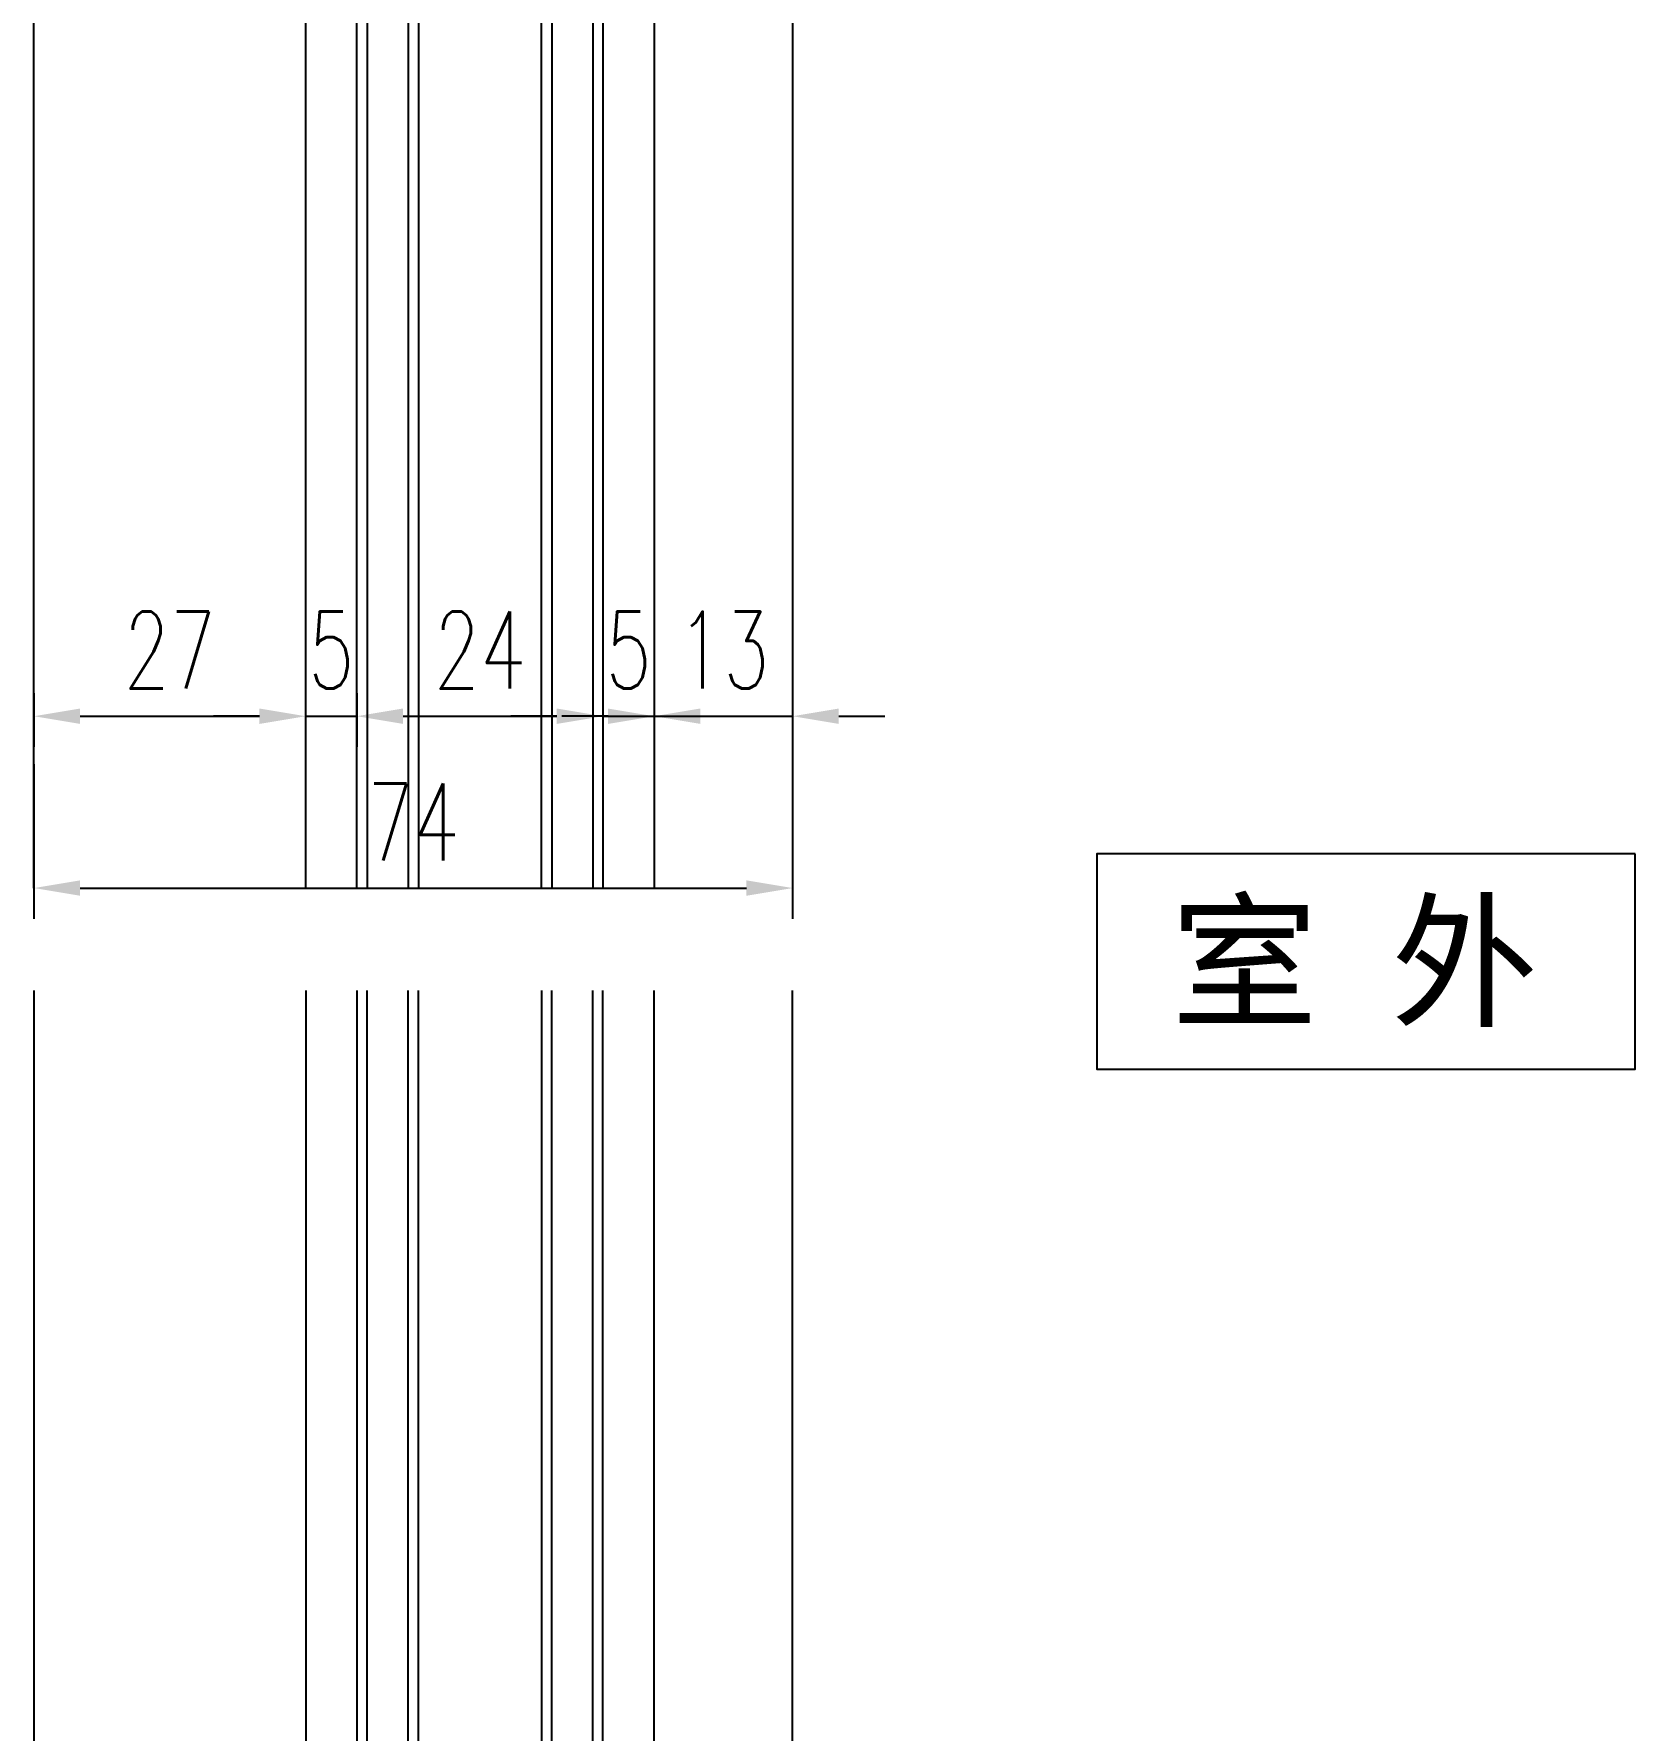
# Model space of a CAD drawing. Extents: x -202236 to 1002404, y -663931 to 1550022.
# Drawn here: x 20782.6 to 20938.7, y -357100.2 to -356934.8 of the extents above; entities that cross this region are included whole.
import ezdxf
from ezdxf.enums import TextEntityAlignment as Align

# ---------------------------------------------------------------- set-up
doc = ezdxf.new("R2010")
doc.units = 0
for name, color, linetype in [('!ZN1-标注-173', 173, 'Continuous'), ('!ZN7-符号-173', 173, 'Continuous'), ('112铝材投影', 112, 'Continuous'), ('4玻璃幕墙', 4, 'Continuous'), ('Fill', 8, 'Continuous')]:
    doc.layers.add(name, color=color, linetype=linetype)
doc.styles.add('ZNDimTStyle', font='ROMANS.shx', dxfattribs={"width": 0.7, "bigfont": 'CHINESE.shx'})
doc.styles.add('中南符号', font='simhei.ttf')
doc.dimstyles.new('ZN机械-3-1', dxfattribs={"dimscale": 3, "dimtxt": 2.5, "dimasz": 1.5, "dimexe": 1, "dimexo": 2, "dimgap": 0.9, "dimtad": 1, "dimdec": 0, "dimzin": 0, "dimdsep": 46, "dimtxsty": 'ZNDimTStyle', "dimcen": 2.5, "dimdle": 1, "dimclrd": 173, "dimclre": 173, "dimclrt": 7, "dimazin": 2, "dimtfac": 1, "dimtdec": 0, "dimtix": 1, "dimtmove": 2, "dimatfit": 3, "dimfxl": 0, "dimfrac": 2, "dimtolj": 1, "dimtzin": 0, "dimarcsym": 0})

# ---------------------------------------------------------------- blocks, each defined once
blk = doc.blocks.new('中南-室外标记符号')
at = {"ltscale": 6}
blk.add_lwpolyline([(8.75, 0), (-8.75, 0), (-8.75, -7), (8.75, -7)], close=True, dxfattribs=at)
at = {"color": 0, "style": '中南符号'}
blk.add_text('室 外', height=3.5, dxfattribs=at).set_placement((-6.337, -3.5), align=Align.MIDDLE_LEFT)
blk = doc.blocks.new('*U698')
at = {"layer": '112铝材投影', "ltscale": 0.1}
for p, q in [((170, 72.2), (39.7, 72.2)), ((170, 45.69), (42.28, 45.69)), ((41.5, 11.7), (170, 11.7)), ((34.5, -1.8), (170, -1.8))]:
    blk.add_line(p, q, dxfattribs=at)
at = {"layer": '4玻璃幕墙'}
for points in [[(170, 40.7), (24.5, 40.7), (23.5, 39.7), (23.5, 35.7), (24.5, 34.7), (170, 34.7)], [(170, 22.7), (24.5, 22.7), (23.5, 21.7), (23.5, 17.7), (24.5, 16.7), (170, 16.7)]]:
    blk.add_lwpolyline(points, dxfattribs=at)
at = {"layer": 'Fill'}
for p, q in [((23.5, 39.7), (170, 39.7)), ((23.5, 35.7), (170, 35.7)), ((23.5, 21.7), (170, 21.7)), ((23.5, 17.7), (170, 17.7))]:
    blk.add_line(p, q, dxfattribs=at)
blk = doc.blocks.new('*D677')
at = {"layer": '!ZN1-标注-173', "color": 173, "lineweight": -2, "ltscale": 30, "transparency": 16777216}
for p, q in [((2929.83, -2838.11), (2929.83, -2843.37)), ((2956.33, -2838.11), (2956.33, -2843.37)), ((2934.33, -2840.37), (2951.83, -2840.37))]:
    blk.add_line(p, q, dxfattribs=at)
at = {"layer": '!ZN1-标注-173', "color": 173, "ltscale": 30, "transparency": 16777216}
for points in [[(2934.33, -2839.62), (2934.33, -2841.12), (2929.83, -2840.37)], [(2951.83, -2839.62), (2951.83, -2841.12), (2956.33, -2840.37)]]:
    blk.add_solid(points, dxfattribs=at)
at = {"layer": 'Defpoints', "color": 0, "ltscale": 30, "transparency": 16777216}
for p in [(2929.83, -2832.11), (2956.33, -2832.11), (2956.33, -2840.37)]:
    blk.add_point(p, dxfattribs=at)
at = {"layer": '!ZN1-标注-173', "color": 7, "ltscale": 30, "transparency": 16777216, "insert": (2943.08, -2833.92), "char_height": 7.5, "attachment_point": 5, "style": 'ZNDimTStyle'}
blk.add_mtext('\\A1;27', dxfattribs=at)
blk = doc.blocks.new('*D678')
at = {"layer": '!ZN1-标注-173', "color": 173, "lineweight": -2, "ltscale": 30, "transparency": 16777216}
for p, q in [((2956.33, -2838.11), (2956.33, -2843.37)), ((2961.33, -2838.11), (2961.33, -2843.37)), ((2951.83, -2840.37), (2947.33, -2840.37)), ((2956.33, -2840.37), (2961.33, -2840.37)), ((2965.83, -2840.37), (2970.33, -2840.37))]:
    blk.add_line(p, q, dxfattribs=at)
at = {"layer": '!ZN1-标注-173', "color": 173, "ltscale": 30, "transparency": 16777216}
for points in [[(2951.83, -2839.62), (2951.83, -2841.12), (2956.33, -2840.37)], [(2965.83, -2839.62), (2965.83, -2841.12), (2961.33, -2840.37)]]:
    blk.add_solid(points, dxfattribs=at)
at = {"layer": 'Defpoints', "color": 0, "ltscale": 30, "transparency": 16777216}
for p in [(2956.33, -2832.11), (2961.33, -2832.11), (2961.33, -2840.37)]:
    blk.add_point(p, dxfattribs=at)
at = {"layer": '!ZN1-标注-173', "color": 7, "ltscale": 30, "transparency": 16777216, "insert": (2958.83, -2833.92), "char_height": 7.5, "attachment_point": 5, "style": 'ZNDimTStyle'}
blk.add_mtext('\\A1;5', dxfattribs=at)
blk = doc.blocks.new('*D679')
at = {"layer": '!ZN1-标注-173', "color": 173, "lineweight": -2, "ltscale": 30, "transparency": 16777216}
for p, q in [((2961.33, -2838.11), (2961.33, -2843.37)), ((2985.33, -2838.11), (2985.33, -2843.37)), ((2965.83, -2840.37), (2980.83, -2840.37))]:
    blk.add_line(p, q, dxfattribs=at)
at = {"layer": '!ZN1-标注-173', "color": 173, "ltscale": 30, "transparency": 16777216}
for points in [[(2965.83, -2839.62), (2965.83, -2841.12), (2961.33, -2840.37)], [(2980.83, -2839.62), (2980.83, -2841.12), (2985.33, -2840.37)]]:
    blk.add_solid(points, dxfattribs=at)
at = {"layer": 'Defpoints', "color": 0, "ltscale": 30, "transparency": 16777216}
for p in [(2961.33, -2832.11), (2985.33, -2832.11), (2985.33, -2840.37)]:
    blk.add_point(p, dxfattribs=at)
at = {"layer": '!ZN1-标注-173', "color": 7, "ltscale": 30, "transparency": 16777216, "insert": (2973.33, -2833.92), "char_height": 7.5, "attachment_point": 5, "style": 'ZNDimTStyle'}
blk.add_mtext('\\A1;24', dxfattribs=at)
blk = doc.blocks.new('*D680')
at = {"layer": '!ZN1-标注-173', "color": 173, "lineweight": -2, "ltscale": 30, "transparency": 16777216}
for p, q in [((2985.33, -2838.11), (2985.33, -2843.37)), ((2990.33, -2838.11), (2990.33, -2843.37)), ((2980.83, -2840.37), (2976.33, -2840.37)), ((2985.33, -2840.37), (2990.33, -2840.37)), ((2994.83, -2840.37), (2999.33, -2840.37))]:
    blk.add_line(p, q, dxfattribs=at)
at = {"layer": '!ZN1-标注-173', "color": 173, "ltscale": 30, "transparency": 16777216}
for points in [[(2980.83, -2839.62), (2980.83, -2841.12), (2985.33, -2840.37)], [(2994.83, -2839.62), (2994.83, -2841.12), (2990.33, -2840.37)]]:
    blk.add_solid(points, dxfattribs=at)
at = {"layer": 'Defpoints', "color": 0, "ltscale": 30, "transparency": 16777216}
for p in [(2985.33, -2832.11), (2990.33, -2832.11), (2990.33, -2840.37)]:
    blk.add_point(p, dxfattribs=at)
at = {"layer": '!ZN1-标注-173', "color": 7, "ltscale": 30, "transparency": 16777216, "insert": (2987.83, -2833.92), "char_height": 7.5, "attachment_point": 5, "style": 'ZNDimTStyle'}
blk.add_mtext('\\A1;5', dxfattribs=at)
blk = doc.blocks.new('*D681')
at = {"layer": '!ZN1-标注-173', "color": 173, "lineweight": -2, "ltscale": 30, "transparency": 16777216}
for p, q in [((2990.33, -2838.11), (2990.33, -2843.37)), ((3003.83, -2838.11), (3003.83, -2843.37)), ((2985.83, -2840.37), (2981.33, -2840.37)), ((2990.33, -2840.37), (3003.83, -2840.37)), ((3008.33, -2840.37), (3012.83, -2840.37))]:
    blk.add_line(p, q, dxfattribs=at)
at = {"layer": '!ZN1-标注-173', "color": 173, "ltscale": 30, "transparency": 16777216}
for points in [[(2985.83, -2839.62), (2985.83, -2841.12), (2990.33, -2840.37)], [(3008.33, -2839.62), (3008.33, -2841.12), (3003.83, -2840.37)]]:
    blk.add_solid(points, dxfattribs=at)
at = {"layer": 'Defpoints', "color": 0, "ltscale": 30, "transparency": 16777216}
for p in [(2990.33, -2832.11), (3003.83, -2832.11), (3003.83, -2840.37)]:
    blk.add_point(p, dxfattribs=at)
at = {"layer": '!ZN1-标注-173', "color": 7, "ltscale": 30, "transparency": 16777216, "insert": (2997.08, -2833.92), "char_height": 7.5, "attachment_point": 5, "style": 'ZNDimTStyle'}
blk.add_mtext('\\A1;13', dxfattribs=at)
blk = doc.blocks.new('*D682')
at = {"layer": '!ZN1-标注-173', "color": 173, "lineweight": -2, "ltscale": 30, "transparency": 16777216}
for p, q in [((2929.83, -2845.04), (2929.83, -2860.13)), ((3003.83, -2845.04), (3003.83, -2860.13)), ((2934.33, -2857.13), (2999.33, -2857.13))]:
    blk.add_line(p, q, dxfattribs=at)
at = {"layer": '!ZN1-标注-173', "color": 173, "ltscale": 30, "transparency": 16777216}
for points in [[(2934.33, -2856.38), (2934.33, -2857.88), (2929.83, -2857.13)], [(2999.33, -2856.38), (2999.33, -2857.88), (3003.83, -2857.13)]]:
    blk.add_solid(points, dxfattribs=at)
at = {"layer": 'Defpoints', "color": 0, "ltscale": 30, "transparency": 16777216}
for p in [(2929.83, -2839.04), (3003.83, -2839.04), (3003.83, -2857.13)]:
    blk.add_point(p, dxfattribs=at)
at = {"layer": '!ZN1-标注-173', "color": 7, "ltscale": 30, "transparency": 16777216, "insert": (2966.83, -2850.68), "char_height": 7.5, "attachment_point": 5, "style": 'ZNDimTStyle'}
blk.add_mtext('\\A1;74', dxfattribs=at)
blk = doc.blocks.new('20210813160024')
at = {"layer": '!ZN1-标注-173', "ltscale": 30}
for base, p1, p2, picture, middle, set_off in [((-143.0186, 293.0777), (-169.5246, 301.3365), (-143.0186, 301.3365), '*D677', (-156.2716, 299.5277), (-3099.3516, 3133.4475)), ((-138.02, 293.08), (-143.02, 301.34), (-138.02, 301.34), '*D678', (-140.52, 299.53), (-3099.35, 3133.45)), ((-114.02, 293.08), (-138.02, 301.34), (-114.02, 301.34), '*D679', (-126.02, 299.53), (-3099.35, 3133.45)), ((-109.02, 293.08), (-114.02, 301.34), (-109.02, 301.34), '*D680', (-111.52, 299.53), (-3099.35, 3133.45)), ((-95.52460224, 293.07765798), (-109.02460223, 301.33650207), (-95.52460224, 301.33650207), '*D681', (-102.27460224, 299.52765798), (-3099.35156941, 3133.44745342)), ((-95.52, 276.32), (-169.52, 294.41), (-95.52, 294.41), '*D682', (-132.52, 282.77), (-3099.35, 3133.45))]:
    dim = blk.add_linear_dim(base=base, p1=p1, p2=p2, dimstyle='ZN机械-3-1', dxfattribs=at)
    dim.commit()
    dim.dimension.update_dxf_attribs({"geometry": picture, "text_midpoint": middle, "insert": set_off})

msp = doc.modelspace()

# ---------------------------------------------------------------- block references
at = {"layer": '!ZN7-符号-173', "color": 7, "ltscale": 30, "xscale": 3, "yscale": 3, "zscale": 3}
msp.add_blockref('中南-室外标记符号', (20912.49, -357014.73), dxfattribs=at)
at = {"ltscale": 30}
msp.add_blockref('20210813160024', (20952.09, -357294.38), dxfattribs=at)
at = {"ltscale": 20, "xscale": -1, "rotation": 90}
msp.add_blockref('*U698', (20854.77, -356848.06), dxfattribs=at)
at = {"ltscale": 20, "rotation": 90.00000000000001}
msp.add_blockref('*U698', (20854.77, -357198.06), dxfattribs=at)

doc.saveas('drawing.dxf')
